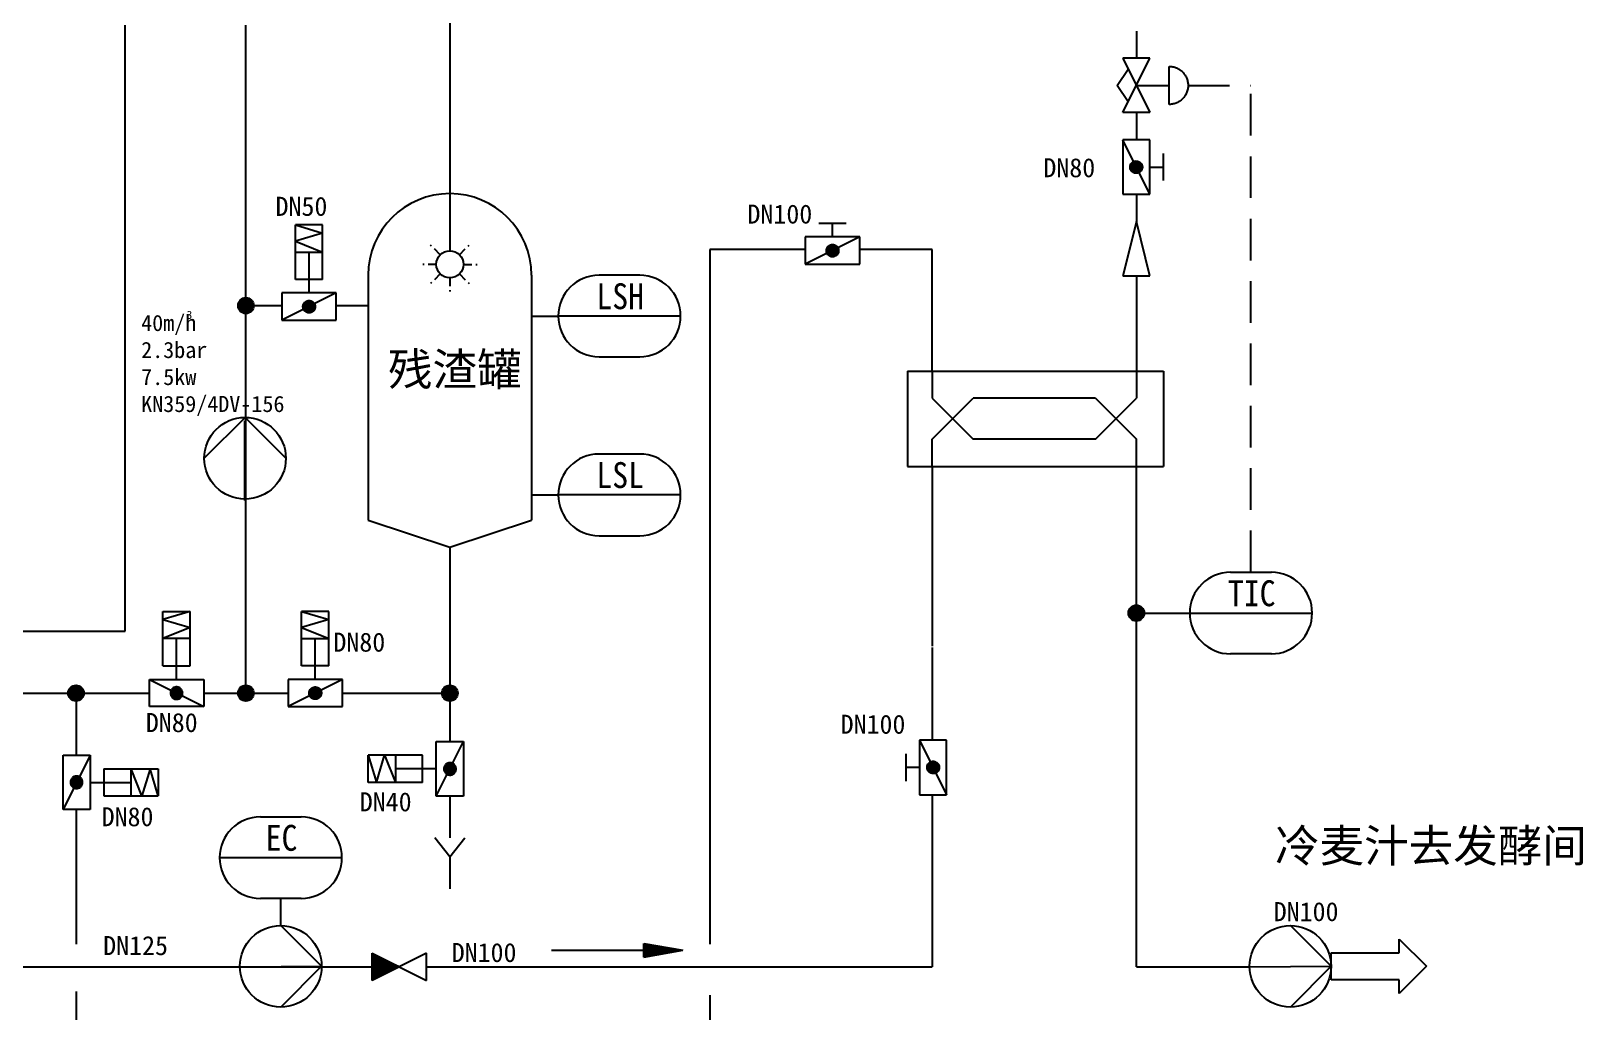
# Model space of a CAD drawing. Header units: millimetres. Extents: x 702 to 1891, y -286 to 555.
# Drawn here: x 1701.4 to 1794.7, y 177.8 to 236.8 of the extents above; entities that cross this region are included whole.
import ezdxf
from ezdxf.enums import TextEntityAlignment as Align

# ---------------------------------------------------------------- set-up
doc = ezdxf.new("R2010")
doc.units = ezdxf.units.MM
doc.header["$MEASUREMENT"] = 0
doc.linetypes.add('1', pattern=[0])
doc.linetypes.add('GESTRICHELT', pattern=[0.75, 0.5, -0.25])
doc.layers.get('0').update_dxf_attribs({"linetype": 'CONTINUOUS'})
for name, color, linetype in [('CIP', 24, 'CONTINUOUS'), ('DUENN', 7, 'CONTINUOUS'), ('KUNDENSEITIG', 7, 'GESTRICHELT'), ('PRODUKT', 3, 'CONTINUOUS'), ('TEXT', 7, 'CONTINUOUS')]:
    doc.layers.add(name, color=color, linetype=linetype)

# ---------------------------------------------------------------- blocks, each defined once
blk = doc.blocks.new('005855')
at = {"color": 3, "linetype": '1'}
for p, q in [((-7.36, 8.58), (-7.49, 8.46)), ((-7.23, 8.7), (-7.36, 8.58)), ((-7.09, 8.81), (-7.23, 8.7)), ((-6.95, 8.91), (-7.09, 8.81)), ((-6.8, 9), (-6.95, 8.91)), ((-6.64, 9.09), (-6.8, 9)), ((-6.49, 9.17), (-6.64, 9.09)), ((-6.33, 9.24), (-6.49, 9.17)), ((-6.16, 9.3), (-6.33, 9.24)), ((-6, 9.35), (-6.16, 9.3)), ((-5.83, 9.4), (-6, 9.35)), ((-5.65, 9.44), (-5.83, 9.4)), ((-5.48, 9.47), (-5.65, 9.44)), ((-5.31, 9.49), (-5.48, 9.47)), ((-5.13, 9.5), (-5.31, 9.49)), ((-4.95, 9.5), (-5.13, 9.5)), ((-4.78, 9.49), (-4.95, 9.5)), ((-4.6, 9.48), (-4.78, 9.49)), ((-4.43, 9.45), (-4.6, 9.48)), ((-4.26, 9.42), (-4.43, 9.45)), ((-4.09, 9.38), (-4.26, 9.42)), ((-3.92, 9.33), (-4.09, 9.38)), ((-3.75, 9.27), (-3.92, 9.33)), ((-3.59, 9.2), (-3.75, 9.27)), ((-3.43, 9.13), (-3.59, 9.2)), ((-3.27, 9.04), (-3.43, 9.13)), ((-3.12, 8.95), (-3.27, 9.04)), ((-2.98, 8.86), (-3.12, 8.95)), ((-2.84, 8.75), (-2.98, 8.86)), ((-2.7, 8.64), (-2.84, 8.75)), ((-2.57, 8.52), (-2.7, 8.64)), ((-8.49, 6.27), (-8.5, 6.09)), ((-8.5, 6.09), (-8.5, 6)), ((-8.5, 6), (-1.5, 6)), ((-8.47, 6.44), (-8.49, 6.27)), ((-8.44, 6.61), (-8.47, 6.44)), ((-8.41, 6.79), (-8.44, 6.61)), ((-8.37, 6.96), (-8.41, 6.79)), ((-8.31, 7.13), (-8.37, 6.96)), ((-8.25, 7.29), (-8.31, 7.13)), ((-8.18, 7.45), (-8.25, 7.29)), ((-8.11, 7.61), (-8.18, 7.45)), ((-8.02, 7.76), (-8.11, 7.61)), ((-7.93, 7.91), (-8.02, 7.76)), ((-7.83, 8.06), (-7.93, 7.91)), ((-7.72, 8.2), (-7.83, 8.06)), ((-7.61, 8.33), (-7.72, 8.2)), ((-7.49, 8.46), (-7.61, 8.33)), ((-5, 0), (-5, 6)), ((-2.45, 8.39), (-2.57, 8.52)), ((-2.33, 8.26), (-2.45, 8.39)), ((-2.22, 8.13), (-2.33, 8.26)), ((-2.12, 7.98), (-2.22, 8.13)), ((-2.02, 7.84), (-2.12, 7.98)), ((-1.93, 7.68), (-2.02, 7.84)), ((-1.85, 7.53), (-1.93, 7.68)), ((-1.78, 7.37), (-1.85, 7.53)), ((-1.71, 7.21), (-1.78, 7.37)), ((-1.66, 7.04), (-1.71, 7.21)), ((-1.61, 6.87), (-1.66, 7.04)), ((-1.57, 6.7), (-1.61, 6.87)), ((-1.54, 6.52), (-1.57, 6.7)), ((-1.52, 6.35), (-1.54, 6.52)), ((-1.5, 6.18), (-1.52, 6.35)), ((-1.5, 6), (-1.5, 6.18)), ((-10, -2.5), (0, 2.5)), ((0, -2.5), (-10, 2.5)), ((-10, 2.5), (-10, -2.5)), ((0, 2.5), (0, -2.5)), ((-8, -1.5), (-5, -3.5)), ((-5, -3.5), (-2, -1.5))]:
    blk.add_line(p, q, dxfattribs=at)
blk = doc.blocks.new('P')
at = {"color": 3, "linetype": 'Continuous'}
for p, q in [((0, 2.2), (12.5, 0)), ((0, -2.2), (0, 2.2)), ((0, 1.73), (9.8, 0)), ((0, 1.25), (7.1, 0)), ((0, 0.78), (4.4, 0)), ((0, 0.3), (1.7, 0)), ((0, 0), (12.5, 0)), ((0, -2.2), (12.5, 0)), ((0, -0.3), (1.7, 0)), ((0, -0.78), (4.4, 0)), ((0, -1.25), (7.1, 0)), ((0, -1.73), (9.8, 0))]:
    blk.add_line(p, q, dxfattribs=at)
blk = doc.blocks.new('T961')
at = {"color": 6, "linetype": 'GESTRICHELT', "ltscale": 3}
for p, q in [((-1.77, 1.77), (-3.54, 3.54)), ((1.77, 1.77), (3.54, 3.54)), ((-2.5, 0), (-5, 0)), ((2.5, 0), (5, 0)), ((-1.77, -1.77), (-3.54, -3.54)), ((0, -2.5), (0, -5)), ((1.77, -1.77), (3.54, -3.54))]:
    blk.add_line(p, q, dxfattribs=at)
at = {"color": 3}
blk.add_circle((0, 0), 2.5, dxfattribs=at)
blk = doc.blocks.new('V158')
at = {"color": 3, "linetype": '1'}
for p, q in [((0, 2.5), (0, -2.5)), ((10, 0), (0, 2.5)), ((0, -2.5), (10, 0))]:
    blk.add_line(p, q, dxfattribs=at)

msp = doc.modelspace()

# ---------------------------------------------------------------- hatches: boundary and pattern name
at = {"linetype": 'Continuous'}
h = msp.add_hatch(dxfattribs=at)
h.set_pattern_fill('ANSI31', color=3, scale=0.016356, angle=90, style=0)
h.set_pattern_definition([(135, (2027.19299, -829.0844712), (-0.001445648326, -0.001445648326), [])])
h.paths.add_polyline_path([(1723.537, 180.543), (1721.901, 181.361), (1721.901, 179.726)])
at = {"layer": 'DUENN'}
msp.add_hatch(color=1, dxfattribs=at).paths.add_polyline_path([(1768.1, 201.812, 1), (1767.572, 201.812, 1)])
at = {"layer": 'TEXT'}
for points in [[(1714.794, 220.295, 1), (1713.843, 220.295, 1)], [(1768.311, 201.812, 1), (1767.361, 201.812, 1)], [(1704.583, 196.998, 1), (1703.633, 196.998, 1)], [(1714.794, 196.998, 1), (1713.843, 196.998, 1)], [(1727.051, 196.998, 1), (1726.101, 196.998, 1)]]:
    msp.add_hatch(color=256, dxfattribs=at).paths.add_polyline_path(points)

# ---------------------------------------------------------------- linework, layer by layer
at = {"color": 3}
for p, q in [((1714.318, 196.998), (1714.318, 237.16)), ((1714.238, 213.377), (1714.238, 208.584))]:
    msp.add_line(p, q, dxfattribs=at)
at = {"color": 146}
for p, q in [((1767.836, 236.801), (1767.836, 235.166)), ((1767.836, 231.895), (1767.836, 230.259)), ((1767.836, 226.988), (1767.836, 225.352)), ((1767.836, 222.081), (1767.836, 216.357)), ((1767.836, 216.357), (1767.836, 214.721)), ((1765.383, 212.268), (1767.836, 214.721))]:
    msp.add_line(p, q, dxfattribs=at)
at = {"color": 6, "linetype": 'GESTRICHELT', "ltscale": 5}
for p in [(1770.943, 233.53), (1774.722, 204.266)]:
    msp.add_line(p, (1774.722, 233.53), dxfattribs=at)
at = {"color": 3, "linetype": '1'}
for p, q in [((1768.654, 230.259), (1767.018, 230.259)), ((1768.654, 226.988), (1767.018, 230.259)), ((1767.018, 230.259), (1767.018, 226.988)), ((1768.654, 226.988), (1768.654, 230.259)), ((1767.458, 228.6), (1767.846, 228.988)), ((1767.458, 228.633), (1767.461, 228.67)), ((1767.459, 228.595), (1767.458, 228.633)), ((1767.459, 228.647), (1767.8, 228.988)), ((1767.463, 228.558), (1767.459, 228.595)), ((1767.461, 228.67), (1767.468, 228.706)), ((1767.463, 228.559), (1767.888, 228.984)), ((1767.471, 228.522), (1767.463, 228.558)), ((1767.467, 228.701), (1767.745, 228.98)), ((1767.468, 228.706), (1767.479, 228.742)), ((1767.471, 228.521), (1767.926, 228.975)), ((1767.483, 228.487), (1767.471, 228.522)), ((1767.479, 228.742), (1767.493, 228.777)), ((1767.483, 228.486), (1767.961, 228.964)), ((1767.49, 228.771), (1767.676, 228.956)), ((1767.493, 228.777), (1767.51, 228.81)), ((1767.497, 228.454), (1767.993, 228.949)), ((1767.51, 228.81), (1767.531, 228.84)), ((1767.514, 228.424), (1768.022, 228.933)), ((1767.531, 228.84), (1767.555, 228.869)), ((1767.533, 228.397), (1768.05, 228.914)), ((1767.554, 228.372), (1768.075, 228.893)), ((1767.555, 228.869), (1767.581, 228.895)), ((1767.577, 228.348), (1768.098, 228.87)), ((1767.581, 228.895), (1767.61, 228.919)), ((1767.602, 228.327), (1768.119, 228.845)), ((1767.61, 228.919), (1767.642, 228.939)), ((1767.629, 228.308), (1768.138, 228.818)), ((1767.642, 228.939), (1767.675, 228.956)), ((1767.658, 228.291), (1768.155, 228.788)), ((1767.675, 228.956), (1767.71, 228.97)), ((1767.69, 228.277), (1768.17, 228.756)), ((1767.71, 228.97), (1767.745, 228.98)), ((1767.725, 228.265), (1768.181, 228.722)), ((1767.745, 228.98), (1767.782, 228.986)), ((1767.762, 228.256), (1768.19, 228.684)), ((1767.782, 228.986), (1767.819, 228.989)), ((1767.803, 228.251), (1768.195, 228.643)), ((1767.819, 228.989), (1767.827, 228.989)), ((1767.826, 228.989), (1767.826, 228.251)), ((1767.827, 228.989), (1767.864, 228.987)), ((1767.836, 228.251), (1767.836, 228.988)), ((1767.836, 228.988), (1767.836, 228.251)), ((1767.85, 228.251), (1768.195, 228.597)), ((1767.864, 228.987), (1767.901, 228.981)), ((1767.893, 228.983), (1767.893, 228.257)), ((1767.901, 228.981), (1767.937, 228.972)), ((1767.903, 228.259), (1768.188, 228.543)), ((1767.937, 228.972), (1767.972, 228.959)), ((1767.972, 228.959), (1768.005, 228.943)), ((1768.005, 228.943), (1768.037, 228.923)), ((1768.037, 228.923), (1768.067, 228.9)), ((1768.067, 228.9), (1768.094, 228.875)), ((1768.094, 228.875), (1768.118, 228.847)), ((1768.118, 228.847), (1768.139, 228.816)), ((1768.139, 228.816), (1768.158, 228.783)), ((1768.158, 228.783), (1768.172, 228.749)), ((1768.172, 228.749), (1768.184, 228.714)), ((1768.185, 228.529), (1768.174, 228.494)), ((1768.184, 228.714), (1768.191, 228.677)), ((1768.192, 228.566), (1768.185, 228.529)), ((1768.191, 228.677), (1768.195, 228.64)), ((1768.196, 228.603), (1768.192, 228.566)), ((1768.195, 228.64), (1768.196, 228.603)), ((1768.654, 228.623), (1769.472, 228.623)), ((1769.472, 227.806), (1769.472, 229.441)), ((1767.498, 228.453), (1767.483, 228.487)), ((1767.516, 228.42), (1767.498, 228.453)), ((1767.538, 228.39), (1767.516, 228.42)), ((1767.563, 228.362), (1767.538, 228.39)), ((1767.59, 228.337), (1767.563, 228.362)), ((1767.62, 228.314), (1767.59, 228.337)), ((1767.652, 228.295), (1767.62, 228.314)), ((1767.685, 228.279), (1767.652, 228.295)), ((1767.72, 228.266), (1767.685, 228.279)), ((1767.757, 228.257), (1767.72, 228.266)), ((1767.793, 228.252), (1767.757, 228.257)), ((1767.831, 228.251), (1767.793, 228.252)), ((1767.868, 228.253), (1767.831, 228.251)), ((1767.905, 228.259), (1767.868, 228.253)), ((1767.941, 228.269), (1767.905, 228.259)), ((1767.975, 228.282), (1767.941, 228.269)), ((1767.971, 228.28), (1768.167, 228.476)), ((1768.009, 228.299), (1767.975, 228.282)), ((1768.04, 228.319), (1768.009, 228.299)), ((1768.069, 228.342), (1768.04, 228.319)), ((1768.096, 228.368), (1768.069, 228.342)), ((1768.12, 228.396), (1768.096, 228.368)), ((1768.141, 228.427), (1768.12, 228.396)), ((1768.159, 228.459), (1768.141, 228.427)), ((1768.174, 228.494), (1768.159, 228.459)), ((1767.018, 226.988), (1768.654, 226.988)), ((1718.931, 225.145), (1717.295, 225.145)), ((1717.295, 225.145), (1718.931, 224.654)), ((1717.295, 221.873), (1717.295, 225.145)), ((1718.931, 221.873), (1718.931, 225.145)), ((1750.39, 225.239), (1748.754, 225.239)), ((1749.572, 224.421), (1749.572, 225.239)), ((1718.931, 224.654), (1717.295, 224.163)), ((1717.295, 224.163), (1718.931, 223.509)), ((1751.207, 224.421), (1747.936, 224.421)), ((1751.207, 224.421), (1747.936, 222.786)), ((1747.936, 224.421), (1747.936, 222.786)), ((1749.295, 223.834), (1749.321, 223.861)), ((1749.321, 223.861), (1749.349, 223.885)), ((1749.847, 223.344), (1749.325, 223.865)), ((1749.349, 223.885), (1749.379, 223.907)), ((1749.868, 223.369), (1749.35, 223.887)), ((1749.887, 223.396), (1749.378, 223.906)), ((1749.379, 223.907), (1749.412, 223.925)), ((1749.904, 223.426), (1749.407, 223.922)), ((1749.412, 223.925), (1749.446, 223.94)), ((1749.918, 223.457), (1749.439, 223.937)), ((1749.446, 223.94), (1749.482, 223.951)), ((1749.93, 223.492), (1749.473, 223.949)), ((1749.482, 223.951), (1749.518, 223.959)), ((1749.939, 223.529), (1749.511, 223.957)), ((1749.518, 223.959), (1749.555, 223.963)), ((1749.944, 223.571), (1749.552, 223.962)), ((1749.555, 223.963), (1749.592, 223.963)), ((1749.592, 223.963), (1749.629, 223.959)), ((1749.944, 223.617), (1749.598, 223.962)), ((1749.629, 223.959), (1749.666, 223.952)), ((1749.937, 223.67), (1749.652, 223.955)), ((1749.666, 223.952), (1749.702, 223.941)), ((1749.702, 223.941), (1749.736, 223.927)), ((1749.915, 223.738), (1749.719, 223.934)), ((1749.736, 223.927), (1749.769, 223.909)), ((1749.769, 223.909), (1749.799, 223.888)), ((1749.799, 223.888), (1749.828, 223.864)), ((1749.828, 223.864), (1749.854, 223.837)), ((1751.207, 222.786), (1751.207, 224.421)), ((1717.295, 223.509), (1718.931, 223.509)), ((1718.113, 221.873), (1718.113, 223.509)), ((1749.207, 223.594), (1749.208, 223.631)), ((1749.595, 223.226), (1749.207, 223.614)), ((1749.207, 223.603), (1749.944, 223.603)), ((1749.944, 223.603), (1749.207, 223.603)), ((1749.207, 223.587), (1749.207, 223.594)), ((1749.207, 223.593), (1749.944, 223.593)), ((1749.209, 223.549), (1749.207, 223.587)), ((1749.208, 223.631), (1749.214, 223.668)), ((1749.548, 223.226), (1749.208, 223.567)), ((1749.216, 223.513), (1749.209, 223.549)), ((1749.637, 223.23), (1749.212, 223.655)), ((1749.213, 223.66), (1749.938, 223.66)), ((1749.214, 223.668), (1749.223, 223.704)), ((1749.226, 223.477), (1749.216, 223.513)), ((1749.494, 223.234), (1749.216, 223.512)), ((1749.675, 223.239), (1749.22, 223.693)), ((1749.223, 223.704), (1749.236, 223.739)), ((1749.239, 223.442), (1749.226, 223.477)), ((1749.709, 223.25), (1749.232, 223.728)), ((1749.236, 223.739), (1749.253, 223.773)), ((1749.424, 223.257), (1749.239, 223.443)), ((1749.256, 223.409), (1749.239, 223.442)), ((1749.741, 223.264), (1749.246, 223.76)), ((1749.253, 223.773), (1749.272, 223.804)), ((1749.277, 223.378), (1749.256, 223.409)), ((1749.771, 223.281), (1749.262, 223.79)), ((1749.272, 223.804), (1749.295, 223.834)), ((1749.3, 223.349), (1749.277, 223.378)), ((1749.798, 223.3), (1749.281, 223.817)), ((1749.326, 223.322), (1749.3, 223.349)), ((1749.824, 223.321), (1749.302, 223.842)), ((1749.355, 223.298), (1749.326, 223.322)), ((1749.386, 223.278), (1749.355, 223.298)), ((1749.419, 223.26), (1749.386, 223.278)), ((1749.453, 223.246), (1749.419, 223.26)), ((1749.489, 223.235), (1749.453, 223.246)), ((1749.526, 223.228), (1749.489, 223.235)), ((1749.563, 223.225), (1749.526, 223.228)), ((1749.6, 223.226), (1749.563, 223.225)), ((1749.637, 223.23), (1749.6, 223.226)), ((1749.673, 223.238), (1749.637, 223.23)), ((1749.709, 223.25), (1749.673, 223.238)), ((1749.743, 223.265), (1749.709, 223.25)), ((1749.775, 223.284), (1749.743, 223.265)), ((1749.805, 223.305), (1749.775, 223.284)), ((1749.833, 223.33), (1749.805, 223.305)), ((1749.859, 223.357), (1749.833, 223.33)), ((1749.854, 223.837), (1749.877, 223.807)), ((1749.881, 223.387), (1749.859, 223.357)), ((1749.877, 223.807), (1749.897, 223.776)), ((1749.9, 223.419), (1749.881, 223.387)), ((1749.897, 223.776), (1749.913, 223.743)), ((1749.916, 223.453), (1749.9, 223.419)), ((1749.913, 223.743), (1749.927, 223.708)), ((1749.929, 223.488), (1749.916, 223.453)), ((1749.927, 223.708), (1749.936, 223.672)), ((1749.938, 223.524), (1749.929, 223.488)), ((1749.936, 223.672), (1749.942, 223.635)), ((1749.943, 223.561), (1749.938, 223.524)), ((1749.942, 223.635), (1749.945, 223.598)), ((1749.945, 223.598), (1749.943, 223.561)), ((1747.936, 222.786), (1751.207, 222.786)), ((1719.748, 221.056), (1716.477, 221.056)), ((1719.748, 221.056), (1716.477, 219.42)), ((1716.477, 221.056), (1716.477, 219.42)), ((1718.931, 221.873), (1717.295, 221.873)), ((1718.113, 221.056), (1718.113, 221.873)), ((1719.748, 219.42), (1719.748, 221.056)), ((1717.747, 220.229), (1717.749, 220.266)), ((1717.748, 220.221), (1717.747, 220.229)), ((1717.747, 220.228), (1718.485, 220.228)), ((1718.136, 219.86), (1717.748, 220.248)), ((1718.485, 220.238), (1717.748, 220.238)), ((1717.748, 220.238), (1718.485, 220.238)), ((1717.75, 220.184), (1717.748, 220.221)), ((1718.089, 219.861), (1717.748, 220.201)), ((1717.749, 220.266), (1717.755, 220.303)), ((1717.757, 220.147), (1717.75, 220.184)), ((1718.178, 219.865), (1717.753, 220.29)), ((1717.754, 220.295), (1718.479, 220.295)), ((1717.755, 220.303), (1717.764, 220.339)), ((1718.035, 219.869), (1717.757, 220.147)), ((1717.767, 220.111), (1717.757, 220.147)), ((1718.216, 219.873), (1717.761, 220.328)), ((1717.764, 220.339), (1717.777, 220.374)), ((1718.25, 219.885), (1717.773, 220.362)), ((1717.777, 220.374), (1717.794, 220.407)), ((1718.282, 219.899), (1717.787, 220.394)), ((1717.794, 220.407), (1717.813, 220.439)), ((1718.312, 219.916), (1717.803, 220.424)), ((1717.813, 220.439), (1717.836, 220.468)), ((1718.339, 219.934), (1717.822, 220.451)), ((1717.836, 220.468), (1717.862, 220.495)), ((1718.365, 219.955), (1717.843, 220.477)), ((1717.862, 220.495), (1717.89, 220.52)), ((1718.388, 219.978), (1717.866, 220.5)), ((1717.89, 220.52), (1717.92, 220.541)), ((1718.409, 220.004), (1717.891, 220.521)), ((1718.428, 220.031), (1717.919, 220.54)), ((1717.92, 220.541), (1717.953, 220.559)), ((1718.445, 220.06), (1717.948, 220.557)), ((1717.953, 220.559), (1717.987, 220.574)), ((1718.459, 220.092), (1717.98, 220.571)), ((1717.987, 220.574), (1718.022, 220.586)), ((1718.471, 220.126), (1718.014, 220.583)), ((1718.022, 220.586), (1718.059, 220.593)), ((1718.48, 220.164), (1718.052, 220.592)), ((1718.059, 220.593), (1718.096, 220.597)), ((1718.485, 220.205), (1718.093, 220.597)), ((1718.096, 220.597), (1718.133, 220.597)), ((1718.133, 220.597), (1718.17, 220.594)), ((1718.485, 220.251), (1718.139, 220.597)), ((1718.17, 220.594), (1718.207, 220.587)), ((1718.478, 220.305), (1718.193, 220.59)), ((1718.207, 220.587), (1718.242, 220.576)), ((1718.242, 220.576), (1718.277, 220.561)), ((1718.456, 220.372), (1718.26, 220.569)), ((1718.277, 220.561), (1718.31, 220.543)), ((1718.31, 220.543), (1718.34, 220.522)), ((1718.34, 220.522), (1718.369, 220.498)), ((1718.369, 220.498), (1718.395, 220.471)), ((1718.395, 220.471), (1718.418, 220.442)), ((1718.418, 220.442), (1718.438, 220.411)), ((1718.438, 220.411), (1718.454, 220.377)), ((1718.454, 220.377), (1718.468, 220.342)), ((1718.468, 220.342), (1718.477, 220.306)), ((1718.479, 220.158), (1718.47, 220.122)), ((1718.477, 220.306), (1718.483, 220.27)), ((1718.484, 220.195), (1718.479, 220.158)), ((1718.483, 220.27), (1718.486, 220.232)), ((1718.486, 220.232), (1718.484, 220.195)), ((1716.477, 219.42), (1719.748, 219.42)), ((1717.78, 220.077), (1717.767, 220.111)), ((1717.965, 219.892), (1717.78, 220.078)), ((1717.797, 220.044), (1717.78, 220.077)), ((1717.818, 220.012), (1717.797, 220.044)), ((1717.841, 219.983), (1717.818, 220.012)), ((1717.867, 219.957), (1717.841, 219.983)), ((1717.896, 219.933), (1717.867, 219.957)), ((1717.927, 219.912), (1717.896, 219.933)), ((1717.96, 219.895), (1717.927, 219.912)), ((1717.994, 219.881), (1717.96, 219.895)), ((1718.03, 219.87), (1717.994, 219.881)), ((1718.066, 219.863), (1718.03, 219.87)), ((1718.104, 219.86), (1718.066, 219.863)), ((1718.141, 219.86), (1718.104, 219.86)), ((1718.178, 219.865), (1718.141, 219.86)), ((1718.214, 219.873), (1718.178, 219.865)), ((1718.25, 219.884), (1718.214, 219.873)), ((1718.284, 219.9), (1718.25, 219.884)), ((1718.316, 219.918), (1718.284, 219.9)), ((1718.346, 219.94), (1718.316, 219.918)), ((1718.374, 219.965), (1718.346, 219.94)), ((1718.4, 219.992), (1718.374, 219.965)), ((1718.422, 220.022), (1718.4, 219.992)), ((1718.441, 220.053), (1718.422, 220.022)), ((1718.457, 220.087), (1718.441, 220.053)), ((1718.47, 220.122), (1718.457, 220.087)), ((1709.335, 201.915), (1710.971, 201.915)), ((1710.971, 201.915), (1709.335, 201.424)), ((1709.335, 198.644), (1709.335, 201.915)), ((1710.971, 198.644), (1710.971, 201.915)), ((1717.666, 201.915), (1719.301, 201.424)), ((1719.301, 201.915), (1717.666, 201.915)), ((1717.666, 198.644), (1717.666, 201.915)), ((1719.301, 198.644), (1719.301, 201.915)), ((1709.335, 201.424), (1710.971, 200.934)), ((1710.971, 200.934), (1709.335, 200.279)), ((1719.301, 201.424), (1717.666, 200.934)), ((1717.666, 200.934), (1719.301, 200.279)), ((1710.971, 200.279), (1709.335, 200.279)), ((1710.153, 198.644), (1710.153, 200.279)), ((1717.666, 200.279), (1719.301, 200.279)), ((1718.484, 198.644), (1718.484, 200.279)), ((1708.517, 197.826), (1711.789, 196.19)), ((1708.517, 197.826), (1711.789, 197.826)), ((1708.517, 196.19), (1708.517, 197.826)), ((1709.335, 198.644), (1710.971, 198.644)), ((1710.153, 197.826), (1710.153, 198.644)), ((1711.789, 197.826), (1711.789, 196.19)), ((1720.119, 197.826), (1716.848, 196.19)), ((1720.119, 197.826), (1716.848, 197.826)), ((1716.848, 197.826), (1716.848, 196.19)), ((1719.301, 198.644), (1717.666, 198.644)), ((1718.484, 197.826), (1718.484, 198.644)), ((1720.119, 196.19), (1720.119, 197.826)), ((1709.782, 197.04), (1709.78, 197.003)), ((1709.78, 197.003), (1709.782, 196.966)), ((1710.518, 196.998), (1709.78, 196.998)), ((1709.781, 197.022), (1710.126, 197.367)), ((1709.781, 196.976), (1710.173, 197.367)), ((1709.781, 197.008), (1710.518, 197.008)), ((1710.518, 197.008), (1709.781, 197.008)), ((1709.788, 197.077), (1709.782, 197.04)), ((1709.782, 196.966), (1709.787, 196.929)), ((1709.786, 196.934), (1710.214, 197.362)), ((1709.787, 196.929), (1709.796, 196.892)), ((1709.788, 197.075), (1710.073, 197.36)), ((1709.798, 197.113), (1709.788, 197.077)), ((1709.795, 196.897), (1710.251, 197.354)), ((1709.796, 196.892), (1709.808, 196.857)), ((1709.811, 197.148), (1709.798, 197.113)), ((1709.806, 196.862), (1710.286, 197.342)), ((1709.808, 196.857), (1709.824, 196.824)), ((1709.809, 197.143), (1710.005, 197.339)), ((1709.828, 197.181), (1709.811, 197.148)), ((1709.821, 196.83), (1710.318, 197.327)), ((1709.824, 196.824), (1709.844, 196.792)), ((1709.848, 197.212), (1709.828, 197.181)), ((1709.838, 196.801), (1710.347, 197.31)), ((1709.871, 197.242), (1709.848, 197.212)), ((1709.857, 196.774), (1710.374, 197.291)), ((1709.897, 197.268), (1709.871, 197.242)), ((1709.878, 196.749), (1710.399, 197.27)), ((1709.925, 197.292), (1709.897, 197.268)), ((1709.901, 196.726), (1710.422, 197.247)), ((1709.956, 197.314), (1709.925, 197.292)), ((1709.926, 196.705), (1710.443, 197.222)), ((1709.954, 196.686), (1710.462, 197.194)), ((1709.989, 197.331), (1709.956, 197.314)), ((1709.983, 196.669), (1710.479, 197.165)), ((1710.023, 197.346), (1709.989, 197.331)), ((1710.016, 196.655), (1710.493, 197.133)), ((1710.059, 197.357), (1710.023, 197.346)), ((1710.05, 196.643), (1710.505, 197.098)), ((1710.095, 197.364), (1710.059, 197.357)), ((1710.088, 196.635), (1710.513, 197.06)), ((1710.132, 197.368), (1710.095, 197.364)), ((1710.13, 196.63), (1710.518, 197.018)), ((1710.17, 197.367), (1710.132, 197.368)), ((1710.207, 197.363), (1710.17, 197.367)), ((1710.176, 196.631), (1710.517, 196.972)), ((1710.243, 197.356), (1710.207, 197.363)), ((1710.231, 196.639), (1710.509, 196.917)), ((1710.279, 197.345), (1710.243, 197.356)), ((1710.313, 197.33), (1710.279, 197.345)), ((1710.3, 196.662), (1710.486, 196.848)), ((1710.345, 197.312), (1710.313, 197.33)), ((1710.376, 197.29), (1710.345, 197.312)), ((1710.404, 197.266), (1710.376, 197.29)), ((1710.43, 197.239), (1710.404, 197.266)), ((1710.453, 197.209), (1710.43, 197.239)), ((1710.448, 196.783), (1710.468, 196.814)), ((1710.472, 197.178), (1710.453, 197.209)), ((1710.468, 196.814), (1710.486, 196.847)), ((1710.489, 197.144), (1710.472, 197.178)), ((1710.486, 196.847), (1710.499, 196.882)), ((1710.501, 197.109), (1710.489, 197.144)), ((1710.499, 196.882), (1710.509, 196.917)), ((1710.511, 197.073), (1710.501, 197.109)), ((1710.509, 196.917), (1710.516, 196.954)), ((1710.516, 197.036), (1710.511, 197.073)), ((1710.518, 196.999), (1710.516, 197.036)), ((1710.516, 196.954), (1710.518, 196.991)), ((1710.518, 196.991), (1710.518, 196.999)), ((1718.118, 196.999), (1718.12, 197.036)), ((1718.118, 196.991), (1718.118, 196.999)), ((1718.118, 196.998), (1718.856, 196.998)), ((1718.121, 196.954), (1718.118, 196.991)), ((1718.507, 196.63), (1718.119, 197.018)), ((1718.119, 197.008), (1718.856, 197.008)), ((1718.856, 197.008), (1718.119, 197.008)), ((1718.46, 196.631), (1718.119, 196.972)), ((1718.12, 197.036), (1718.126, 197.073)), ((1718.127, 196.917), (1718.121, 196.954)), ((1718.549, 196.635), (1718.123, 197.06)), ((1718.126, 197.073), (1718.135, 197.109)), ((1718.138, 196.882), (1718.127, 196.917)), ((1718.406, 196.639), (1718.128, 196.917)), ((1718.586, 196.643), (1718.132, 197.098)), ((1718.135, 197.109), (1718.148, 197.144)), ((1718.151, 196.847), (1718.138, 196.882)), ((1718.621, 196.655), (1718.143, 197.133)), ((1718.148, 197.144), (1718.164, 197.178)), ((1718.336, 196.662), (1718.151, 196.848)), ((1718.168, 196.814), (1718.151, 196.847)), ((1718.653, 196.669), (1718.158, 197.165)), ((1718.164, 197.178), (1718.184, 197.209)), ((1718.188, 196.783), (1718.168, 196.814)), ((1718.683, 196.686), (1718.174, 197.194)), ((1718.184, 197.209), (1718.207, 197.239)), ((1718.71, 196.705), (1718.193, 197.222)), ((1718.207, 197.239), (1718.232, 197.266)), ((1718.735, 196.726), (1718.214, 197.247)), ((1718.232, 197.266), (1718.261, 197.29)), ((1718.759, 196.749), (1718.237, 197.27)), ((1718.261, 197.29), (1718.291, 197.312)), ((1718.78, 196.774), (1718.262, 197.291)), ((1718.799, 196.801), (1718.29, 197.31)), ((1718.291, 197.312), (1718.324, 197.33)), ((1718.816, 196.83), (1718.319, 197.327)), ((1718.324, 197.33), (1718.358, 197.345)), ((1718.83, 196.862), (1718.351, 197.342)), ((1718.358, 197.345), (1718.393, 197.356)), ((1718.842, 196.897), (1718.385, 197.354)), ((1718.393, 197.356), (1718.43, 197.363)), ((1718.851, 196.934), (1718.423, 197.362)), ((1718.43, 197.363), (1718.467, 197.367)), ((1718.856, 196.976), (1718.464, 197.367)), ((1718.467, 197.367), (1718.504, 197.368)), ((1718.504, 197.368), (1718.541, 197.364)), ((1718.856, 197.022), (1718.51, 197.367)), ((1718.541, 197.364), (1718.578, 197.357)), ((1718.848, 197.075), (1718.564, 197.36)), ((1718.578, 197.357), (1718.613, 197.346)), ((1718.613, 197.346), (1718.648, 197.331)), ((1718.827, 197.143), (1718.631, 197.339)), ((1718.648, 197.331), (1718.68, 197.314)), ((1718.68, 197.314), (1718.711, 197.292)), ((1718.711, 197.292), (1718.74, 197.268)), ((1718.74, 197.268), (1718.766, 197.242)), ((1718.766, 197.242), (1718.789, 197.212)), ((1718.789, 197.212), (1718.809, 197.181)), ((1718.812, 196.824), (1718.793, 196.792)), ((1718.809, 197.181), (1718.825, 197.148)), ((1718.828, 196.857), (1718.812, 196.824)), ((1718.825, 197.148), (1718.839, 197.113)), ((1718.841, 196.892), (1718.828, 196.857)), ((1718.839, 197.113), (1718.848, 197.077)), ((1718.85, 196.929), (1718.841, 196.892)), ((1718.848, 197.077), (1718.854, 197.04)), ((1718.855, 196.966), (1718.85, 196.929)), ((1718.854, 197.04), (1718.856, 197.003)), ((1718.856, 197.003), (1718.855, 196.966)), ((1711.789, 196.19), (1708.517, 196.19)), ((1709.844, 196.792), (1709.866, 196.762)), ((1709.866, 196.762), (1709.892, 196.735)), ((1709.892, 196.735), (1709.919, 196.71)), ((1709.919, 196.71), (1709.95, 196.688)), ((1709.95, 196.688), (1709.982, 196.67)), ((1709.982, 196.67), (1710.016, 196.655)), ((1710.016, 196.655), (1710.052, 196.643)), ((1710.052, 196.643), (1710.088, 196.635)), ((1710.088, 196.635), (1710.125, 196.631)), ((1710.125, 196.631), (1710.162, 196.63)), ((1710.162, 196.63), (1710.199, 196.633)), ((1710.199, 196.633), (1710.236, 196.64)), ((1710.236, 196.64), (1710.272, 196.651)), ((1710.272, 196.651), (1710.306, 196.665)), ((1710.306, 196.665), (1710.339, 196.682)), ((1710.339, 196.682), (1710.37, 196.703)), ((1710.37, 196.703), (1710.399, 196.727)), ((1710.399, 196.727), (1710.425, 196.754)), ((1710.425, 196.754), (1710.448, 196.783)), ((1716.848, 196.19), (1720.119, 196.19)), ((1718.212, 196.754), (1718.188, 196.783)), ((1718.238, 196.727), (1718.212, 196.754)), ((1718.267, 196.703), (1718.238, 196.727)), ((1718.298, 196.682), (1718.267, 196.703)), ((1718.331, 196.665), (1718.298, 196.682)), ((1718.365, 196.651), (1718.331, 196.665)), ((1718.401, 196.64), (1718.365, 196.651)), ((1718.437, 196.633), (1718.401, 196.64)), ((1718.474, 196.63), (1718.437, 196.633)), ((1718.512, 196.631), (1718.474, 196.63)), ((1718.549, 196.635), (1718.512, 196.631)), ((1718.585, 196.643), (1718.549, 196.635)), ((1718.621, 196.655), (1718.585, 196.643)), ((1718.655, 196.67), (1718.621, 196.655)), ((1718.687, 196.688), (1718.655, 196.67)), ((1718.717, 196.71), (1718.687, 196.688)), ((1718.745, 196.735), (1718.717, 196.71)), ((1718.77, 196.762), (1718.745, 196.735)), ((1718.793, 196.792), (1718.77, 196.762)), ((1725.757, 194.083), (1727.393, 194.083)), ((1725.757, 190.812), (1727.393, 194.083)), ((1725.757, 190.812), (1725.757, 194.083)), ((1727.393, 194.083), (1727.393, 190.812)), ((1756.433, 194.165), (1754.797, 194.165)), ((1754.797, 194.165), (1756.433, 190.894)), ((1754.797, 194.165), (1754.797, 190.894)), ((1756.433, 190.894), (1756.433, 194.165)), ((1704.965, 193.269), (1703.33, 189.998)), ((1703.33, 193.269), (1704.965, 193.269)), ((1703.33, 189.998), (1703.33, 193.269)), ((1704.965, 193.269), (1704.965, 189.998)), ((1724.94, 193.266), (1721.668, 193.266)), ((1724.94, 193.266), (1721.668, 193.266)), ((1721.668, 193.266), (1722.159, 191.63)), ((1721.668, 191.63), (1721.668, 193.266)), ((1722.159, 191.63), (1722.65, 193.266)), ((1722.65, 193.266), (1723.304, 191.63)), ((1723.304, 193.266), (1723.304, 191.63)), ((1724.94, 191.63), (1724.94, 193.266)), ((1724.94, 191.63), (1724.94, 193.266)), ((1753.979, 193.348), (1753.979, 191.712)), ((1705.783, 192.452), (1709.054, 192.452)), ((1705.783, 192.452), (1705.783, 190.816)), ((1708.073, 190.816), (1707.419, 192.452)), ((1707.419, 190.816), (1707.419, 192.452)), ((1708.564, 192.452), (1708.073, 190.816)), ((1709.054, 190.816), (1708.564, 192.452)), ((1709.054, 192.452), (1709.054, 190.816)), ((1724.94, 192.448), (1723.304, 192.448)), ((1724.94, 192.448), (1723.304, 192.448)), ((1725.757, 192.448), (1724.94, 192.448)), ((1726.22, 192.502), (1726.216, 192.465)), ((1726.608, 192.076), (1726.216, 192.467)), ((1726.216, 192.465), (1726.216, 192.427)), ((1726.216, 192.427), (1726.219, 192.39)), ((1726.562, 192.076), (1726.216, 192.421)), ((1726.219, 192.39), (1726.227, 192.354)), ((1726.227, 192.538), (1726.22, 192.502)), ((1726.649, 192.081), (1726.221, 192.509)), ((1726.508, 192.083), (1726.223, 192.368)), ((1726.239, 192.574), (1726.227, 192.538)), ((1726.227, 192.354), (1726.237, 192.318)), ((1726.687, 192.089), (1726.23, 192.546)), ((1726.237, 192.318), (1726.252, 192.284)), ((1726.254, 192.608), (1726.239, 192.574)), ((1726.721, 192.101), (1726.242, 192.581)), ((1726.441, 192.104), (1726.244, 192.3)), ((1726.252, 192.284), (1726.27, 192.251)), ((1726.272, 192.64), (1726.254, 192.608)), ((1726.753, 192.116), (1726.256, 192.613)), ((1726.27, 192.251), (1726.291, 192.22)), ((1726.293, 192.671), (1726.272, 192.64)), ((1726.782, 192.133), (1726.273, 192.642)), ((1726.291, 192.22), (1726.315, 192.192)), ((1726.809, 192.152), (1726.292, 192.669)), ((1726.318, 192.699), (1726.293, 192.671)), ((1726.835, 192.173), (1726.313, 192.694)), ((1726.315, 192.192), (1726.342, 192.166)), ((1726.345, 192.725), (1726.318, 192.699)), ((1726.858, 192.196), (1726.336, 192.717)), ((1726.342, 192.166), (1726.371, 192.143)), ((1726.374, 192.747), (1726.345, 192.725)), ((1726.879, 192.221), (1726.362, 192.738)), ((1726.371, 192.143), (1726.402, 192.123)), ((1726.406, 192.767), (1726.374, 192.747)), ((1726.897, 192.249), (1726.389, 192.757)), ((1726.439, 192.783), (1726.406, 192.767)), ((1726.914, 192.278), (1726.419, 192.774)), ((1726.474, 192.796), (1726.439, 192.783)), ((1726.928, 192.31), (1726.451, 192.788)), ((1726.51, 192.806), (1726.474, 192.796)), ((1726.94, 192.345), (1726.485, 192.8)), ((1726.547, 192.811), (1726.51, 192.806)), ((1726.948, 192.383), (1726.523, 192.808)), ((1726.584, 192.813), (1726.547, 192.811)), ((1726.953, 192.425), (1726.565, 192.813)), ((1726.592, 192.813), (1726.584, 192.813)), ((1726.629, 192.81), (1726.592, 192.813)), ((1726.952, 192.471), (1726.612, 192.812)), ((1726.666, 192.804), (1726.629, 192.81)), ((1726.944, 192.526), (1726.666, 192.804)), ((1726.702, 192.794), (1726.666, 192.804)), ((1726.736, 192.78), (1726.702, 192.794)), ((1726.921, 192.595), (1726.735, 192.781)), ((1726.769, 192.763), (1726.736, 192.78)), ((1726.801, 192.743), (1726.769, 192.763)), ((1726.791, 192.139), (1726.821, 192.161)), ((1726.83, 192.72), (1726.801, 192.743)), ((1726.821, 192.161), (1726.848, 192.186)), ((1726.856, 192.693), (1726.83, 192.72)), ((1726.848, 192.186), (1726.873, 192.214)), ((1726.88, 192.665), (1726.856, 192.693)), ((1726.873, 192.214), (1726.895, 192.245)), ((1726.901, 192.634), (1726.88, 192.665)), ((1726.895, 192.245), (1726.913, 192.277)), ((1726.918, 192.601), (1726.901, 192.634)), ((1726.913, 192.277), (1726.929, 192.311)), ((1726.932, 192.566), (1726.918, 192.601)), ((1726.929, 192.311), (1726.94, 192.346)), ((1726.943, 192.531), (1726.932, 192.566)), ((1726.94, 192.346), (1726.948, 192.383)), ((1726.95, 192.494), (1726.943, 192.531)), ((1726.948, 192.383), (1726.953, 192.42)), ((1726.953, 192.457), (1726.95, 192.494)), ((1726.953, 192.42), (1726.953, 192.457)), ((1754.797, 192.53), (1753.979, 192.53)), ((1755.255, 192.55), (1755.259, 192.587)), ((1755.256, 192.513), (1755.255, 192.55)), ((1755.647, 192.902), (1755.256, 192.51)), ((1755.601, 192.902), (1755.256, 192.556)), ((1755.26, 192.476), (1755.256, 192.513)), ((1755.259, 192.587), (1755.266, 192.624)), ((1755.267, 192.439), (1755.26, 192.476)), ((1755.689, 192.897), (1755.261, 192.469)), ((1755.548, 192.895), (1755.263, 192.61)), ((1755.266, 192.624), (1755.277, 192.66)), ((1755.278, 192.404), (1755.267, 192.439)), ((1755.726, 192.888), (1755.269, 192.431)), ((1755.277, 192.66), (1755.292, 192.694)), ((1755.293, 192.37), (1755.278, 192.404)), ((1755.761, 192.876), (1755.281, 192.397)), ((1755.48, 192.873), (1755.284, 192.677)), ((1755.292, 192.694), (1755.309, 192.727)), ((1755.311, 192.337), (1755.293, 192.37)), ((1755.793, 192.862), (1755.296, 192.365)), ((1755.309, 192.727), (1755.331, 192.757)), ((1755.333, 192.307), (1755.311, 192.337)), ((1755.822, 192.845), (1755.313, 192.336)), ((1755.331, 192.757), (1755.355, 192.786)), ((1755.849, 192.826), (1755.332, 192.308)), ((1755.357, 192.279), (1755.333, 192.307)), ((1755.874, 192.805), (1755.353, 192.283)), ((1755.355, 192.786), (1755.381, 192.812)), ((1755.384, 192.253), (1755.357, 192.279)), ((1755.897, 192.782), (1755.376, 192.26)), ((1755.381, 192.812), (1755.411, 192.835)), ((1755.414, 192.23), (1755.384, 192.253)), ((1755.918, 192.756), (1755.401, 192.239)), ((1755.411, 192.835), (1755.442, 192.855)), ((1755.445, 192.211), (1755.414, 192.23)), ((1755.937, 192.729), (1755.429, 192.22)), ((1755.442, 192.855), (1755.475, 192.871)), ((1755.479, 192.194), (1755.445, 192.211)), ((1755.954, 192.699), (1755.458, 192.204)), ((1755.475, 192.871), (1755.51, 192.885)), ((1755.514, 192.181), (1755.479, 192.194)), ((1755.968, 192.667), (1755.49, 192.19)), ((1755.51, 192.885), (1755.546, 192.894)), ((1755.55, 192.172), (1755.514, 192.181)), ((1755.98, 192.633), (1755.525, 192.178)), ((1755.546, 192.894), (1755.583, 192.9)), ((1755.587, 192.166), (1755.55, 192.172)), ((1755.988, 192.595), (1755.563, 192.17)), ((1755.583, 192.9), (1755.62, 192.903)), ((1755.624, 192.164), (1755.587, 192.166)), ((1755.993, 192.553), (1755.605, 192.165)), ((1755.62, 192.903), (1755.657, 192.901)), ((1755.632, 192.165), (1755.624, 192.164)), ((1755.669, 192.167), (1755.632, 192.165)), ((1755.647, 192.902), (1755.647, 192.166)), ((1755.992, 192.506), (1755.651, 192.165)), ((1755.654, 192.901), (1755.654, 192.166)), ((1755.654, 192.901), (1755.654, 192.166)), ((1755.657, 192.901), (1755.694, 192.896)), ((1755.668, 192.9), (1755.668, 192.167)), ((1755.706, 192.174), (1755.669, 192.167)), ((1755.694, 192.896), (1755.731, 192.887)), ((1755.984, 192.452), (1755.706, 192.174)), ((1755.741, 192.184), (1755.706, 192.174)), ((1755.731, 192.887), (1755.766, 192.874)), ((1755.776, 192.197), (1755.741, 192.184)), ((1755.766, 192.874), (1755.799, 192.858)), ((1755.961, 192.382), (1755.775, 192.197)), ((1755.809, 192.214), (1755.776, 192.197)), ((1755.799, 192.858), (1755.831, 192.839)), ((1755.84, 192.235), (1755.809, 192.214)), ((1755.831, 192.839), (1755.861, 192.817)), ((1755.869, 192.258), (1755.84, 192.235)), ((1755.861, 192.817), (1755.888, 192.791)), ((1755.896, 192.284), (1755.869, 192.258)), ((1755.888, 192.791), (1755.913, 192.763)), ((1755.92, 192.313), (1755.896, 192.284)), ((1755.913, 192.763), (1755.935, 192.733)), ((1755.941, 192.344), (1755.92, 192.313)), ((1755.935, 192.733), (1755.953, 192.701)), ((1755.958, 192.377), (1755.941, 192.344)), ((1755.953, 192.701), (1755.968, 192.667)), ((1755.972, 192.411), (1755.958, 192.377)), ((1755.968, 192.667), (1755.98, 192.631)), ((1755.983, 192.447), (1755.972, 192.411)), ((1755.98, 192.631), (1755.988, 192.595)), ((1755.99, 192.483), (1755.983, 192.447)), ((1755.988, 192.595), (1755.992, 192.558)), ((1755.993, 192.521), (1755.99, 192.483)), ((1755.992, 192.558), (1755.993, 192.521)), ((1703.774, 191.699), (1703.77, 191.662)), ((1703.77, 191.662), (1703.77, 191.625)), ((1703.77, 191.657), (1704.158, 191.269)), ((1703.77, 191.625), (1703.773, 191.587)), ((1703.77, 191.61), (1704.111, 191.269)), ((1703.773, 191.587), (1703.78, 191.551)), ((1703.782, 191.735), (1703.774, 191.699)), ((1703.774, 191.699), (1704.2, 191.274)), ((1703.778, 191.556), (1704.057, 191.278)), ((1703.78, 191.551), (1703.79, 191.515)), ((1703.794, 191.771), (1703.782, 191.735)), ((1703.783, 191.736), (1704.237, 191.282)), ((1703.79, 191.515), (1703.804, 191.481)), ((1703.809, 191.805), (1703.794, 191.771)), ((1703.794, 191.771), (1704.272, 191.294)), ((1703.802, 191.486), (1703.987, 191.301)), ((1703.804, 191.481), (1703.822, 191.448)), ((1703.828, 191.837), (1703.809, 191.805)), ((1703.809, 191.803), (1704.304, 191.308)), ((1703.822, 191.448), (1703.843, 191.417)), ((1703.825, 191.833), (1704.334, 191.324)), ((1703.85, 191.867), (1703.828, 191.837)), ((1703.843, 191.417), (1703.866, 191.388)), ((1703.844, 191.86), (1704.361, 191.343)), ((1703.874, 191.895), (1703.85, 191.867)), ((1703.865, 191.886), (1704.386, 191.364)), ((1703.866, 191.388), (1703.893, 191.362)), ((1703.901, 191.921), (1703.874, 191.895)), ((1703.888, 191.909), (1704.41, 191.387)), ((1703.893, 191.362), (1703.922, 191.339)), ((1703.931, 191.943), (1703.901, 191.921)), ((1703.913, 191.93), (1704.431, 191.412)), ((1703.922, 191.339), (1703.953, 191.318)), ((1703.963, 191.962), (1703.931, 191.943)), ((1703.94, 191.949), (1704.45, 191.44)), ((1703.953, 191.318), (1703.986, 191.301)), ((1703.997, 191.978), (1703.963, 191.962)), ((1703.97, 191.966), (1704.467, 191.469)), ((1703.986, 191.301), (1704.021, 191.288)), ((1704.032, 191.991), (1703.997, 191.978)), ((1704.002, 191.98), (1704.481, 191.501)), ((1704.021, 191.288), (1704.057, 191.278)), ((1704.068, 192), (1704.032, 191.991)), ((1704.036, 191.992), (1704.493, 191.535)), ((1704.057, 191.278), (1704.094, 191.271)), ((1704.105, 192.005), (1704.068, 192)), ((1704.074, 192.001), (1704.502, 191.573)), ((1704.094, 191.271), (1704.131, 191.269)), ((1704.142, 192.007), (1704.105, 192.005)), ((1704.108, 192.005), (1704.108, 191.27)), ((1704.108, 192.005), (1704.108, 191.27)), ((1704.115, 192.006), (1704.507, 191.614)), ((1704.116, 192.005), (1704.116, 191.27)), ((1704.131, 191.269), (1704.138, 191.268)), ((1704.138, 191.268), (1704.176, 191.27)), ((1704.179, 192.004), (1704.142, 192.007)), ((1704.161, 192.006), (1704.507, 191.66)), ((1704.176, 191.27), (1704.212, 191.276)), ((1704.216, 191.998), (1704.179, 192.004)), ((1704.212, 191.276), (1704.248, 191.285)), ((1704.215, 191.999), (1704.499, 191.714)), ((1704.252, 191.989), (1704.216, 191.998)), ((1704.248, 191.285), (1704.283, 191.298)), ((1704.287, 191.975), (1704.252, 191.989)), ((1704.282, 191.977), (1704.478, 191.781)), ((1704.283, 191.298), (1704.317, 191.315)), ((1704.32, 191.959), (1704.287, 191.975)), ((1704.317, 191.315), (1704.349, 191.334)), ((1704.352, 191.939), (1704.32, 191.959)), ((1704.349, 191.334), (1704.378, 191.357)), ((1704.381, 191.916), (1704.352, 191.939)), ((1704.378, 191.357), (1704.405, 191.383)), ((1704.408, 191.89), (1704.381, 191.916)), ((1704.405, 191.383), (1704.429, 191.411)), ((1704.432, 191.861), (1704.408, 191.89)), ((1704.429, 191.411), (1704.451, 191.441)), ((1704.453, 191.831), (1704.432, 191.861)), ((1704.451, 191.441), (1704.469, 191.474)), ((1704.471, 191.798), (1704.453, 191.831)), ((1704.469, 191.474), (1704.484, 191.508)), ((1704.485, 191.763), (1704.471, 191.798)), ((1704.484, 191.508), (1704.495, 191.543)), ((1704.496, 191.728), (1704.485, 191.763)), ((1704.495, 191.543), (1704.503, 191.58)), ((1704.503, 191.691), (1704.496, 191.728)), ((1704.507, 191.654), (1704.503, 191.691)), ((1704.503, 191.58), (1704.507, 191.617)), ((1704.507, 191.617), (1704.507, 191.654)), ((1704.965, 191.634), (1705.783, 191.634)), ((1705.783, 191.634), (1707.419, 191.634)), ((1724.94, 191.63), (1721.668, 191.63)), ((1724.94, 191.63), (1721.668, 191.63)), ((1726.402, 192.123), (1726.436, 192.106)), ((1726.436, 192.106), (1726.471, 192.093)), ((1726.471, 192.093), (1726.507, 192.083)), ((1726.507, 192.083), (1726.543, 192.077)), ((1726.543, 192.077), (1726.581, 192.075)), ((1726.581, 192.075), (1726.618, 192.076)), ((1726.618, 192.076), (1726.655, 192.082)), ((1726.655, 192.082), (1726.691, 192.091)), ((1726.691, 192.091), (1726.726, 192.103)), ((1726.726, 192.103), (1726.76, 192.119)), ((1726.76, 192.119), (1726.791, 192.139)), ((1705.783, 190.816), (1709.054, 190.816)), ((1727.393, 190.812), (1725.757, 190.812)), ((1754.797, 190.894), (1756.433, 190.894)), ((1704.965, 189.998), (1703.33, 189.998))]:
    msp.add_line(p, q, dxfattribs=at)
at = {"color": 4}
for p, q in [((1742.191, 223.66), (1742.191, 181.91)), ((1747.936, 223.66), (1742.191, 223.66)), ((1755.569, 223.66), (1751.207, 223.66)), ((1755.569, 216.357), (1755.569, 223.66)), ((1755.569, 216.357), (1755.569, 214.721)), ((1755.569, 214.721), (1758.023, 212.268)), ((1765.383, 212.268), (1758.023, 212.268)), ((1742.191, 178.851), (1742.191, 15.288))]:
    msp.add_line(p, q, dxfattribs=at)
for p, q in [((1721.669, 222.122), (1721.669, 207.402)), ((1731.483, 222.122), (1731.483, 207.402)), ((1721.669, 207.402), (1726.576, 205.766)), ((1726.576, 205.766), (1731.483, 207.402)), ((1732.687, 181.544), (1738.243, 181.544))]:
    msp.add_line(p, q)
at = {"color": 1}
for p, q in [((1755.569, 212.268), (1758.023, 214.721)), ((1765.383, 214.721), (1758.023, 214.721)), ((1765.383, 214.721), (1767.836, 212.268)), ((1755.569, 210.632), (1755.569, 212.268)), ((1767.836, 180.543), (1767.836, 212.268)), ((1755.569, 210.632), (1755.569, 199.814)), ((1755.569, 199.744), (1755.569, 194.165)), ((1755.569, 190.894), (1755.569, 180.543)), ((1783.633, 182.211), (1785.268, 180.575)), ((1783.633, 182.211), (1785.268, 180.575)), ((1783.633, 181.393), (1783.633, 182.211)), ((1783.633, 181.393), (1783.633, 182.211)), ((1779.544, 181.393), (1783.633, 181.393)), ((1779.544, 181.393), (1783.633, 181.393)), ((1779.544, 179.758), (1779.544, 181.393)), ((1779.544, 179.758), (1779.544, 181.393)), ((1700.377, 180.543), (1721.901, 180.543)), ((1725.172, 180.543), (1755.569, 180.543)), ((1767.836, 180.543), (1774.663, 180.543)), ((1785.268, 180.575), (1783.633, 178.94)), ((1785.268, 180.575), (1783.633, 178.94)), ((1783.633, 179.758), (1779.544, 179.758)), ((1783.633, 179.758), (1779.544, 179.758)), ((1783.633, 178.94), (1783.633, 179.758)), ((1783.633, 178.94), (1783.633, 179.758))]:
    msp.add_line(p, q, dxfattribs=at)
at = {"color": 42}
for p, q in [((1704.108, 189.998), (1704.108, 181.91)), ((1704.108, 179.067), (1704.108, 101.726))]:
    msp.add_line(p, q, dxfattribs=at)
at = {"color": 3, "linetype": 'Continuous'}
for p, q in [((1721.901, 179.726), (1721.901, 181.361)), ((1725.172, 181.361), (1721.901, 179.726)), ((1721.901, 181.361), (1725.172, 179.726)), ((1725.172, 179.726), (1725.172, 181.361))]:
    msp.add_line(p, q, dxfattribs=at)
msp.add_arc((1726.576, 222.122), 4.907, 0, 180)
at = {"layer": 'CIP'}
for p, q in [((1726.576, 260.833), (1726.576, 223.594)), ((1707.058, 200.725), (1707.058, 237.161)), ((1700.377, 200.725), (1707.058, 200.725))]:
    msp.add_line(p, q, dxfattribs=at)
at = {"layer": 'DUENN', "color": 1}
for p, q in [((1737.993, 222.122), (1735.54, 222.122)), ((1731.446, 219.669), (1733.086, 219.669)), ((1740.446, 219.669), (1733.086, 219.669)), ((1735.54, 217.215), (1737.993, 217.215)), ((1737.993, 211.37), (1735.54, 211.37)), ((1731.446, 208.917), (1733.086, 208.917)), ((1740.446, 208.917), (1733.086, 208.917)), ((1735.54, 206.463), (1737.993, 206.463)), ((1773.496, 204.266), (1775.949, 204.266)), ((1767.836, 201.812), (1778.402, 201.812)), ((1775.949, 199.359), (1773.496, 199.359)), ((1715.187, 189.562), (1717.64, 189.562)), ((1712.733, 187.108), (1720.093, 187.108)), ((1717.64, 184.655), (1715.187, 184.655)), ((1716.413, 183.029), (1716.413, 184.655))]:
    msp.add_line(p, q, dxfattribs=at)
msp.add_circle((1767.836, 201.812), 0.264, dxfattribs=at)
for centre, start, end in [((1735.54, 219.669), 90, 270), ((1737.993, 219.669), 270, 90), ((1735.54, 208.917), 90, 270), ((1737.993, 208.917), 270, 90), ((1773.496, 201.812), 90, 270), ((1775.949, 201.812), 270, 90), ((1715.187, 187.108), 90, 270), ((1717.64, 187.108), 270, 90)]:
    msp.add_arc(centre, 2.453, start, end, dxfattribs=at)
at = {"layer": 'KUNDENSEITIG', "linetype": 'Continuous'}
for p, q in [((1754.086, 216.357), (1769.472, 216.357)), ((1754.086, 216.357), (1754.086, 210.632)), ((1769.472, 216.357), (1769.472, 210.632)), ((1754.086, 210.632), (1769.472, 210.632))]:
    msp.add_line(p, q, dxfattribs=at)
at = {"layer": 'PRODUKT'}
for p, q in [((1714.318, 220.295), (1716.477, 220.295)), ((1719.748, 220.295), (1721.669, 220.295)), ((1714.266, 213.573), (1711.812, 211.12)), ((1714.266, 213.573), (1716.719, 211.12)), ((1726.576, 205.766), (1726.576, 196.998)), ((1679.562, 196.998), (1708.517, 196.998)), ((1704.108, 196.998), (1704.108, 193.269)), ((1711.789, 196.998), (1716.848, 196.998)), ((1720.119, 196.998), (1726.576, 196.998)), ((1726.576, 196.998), (1726.576, 194.083)), ((1726.576, 187.167), (1725.669, 188.299)), ((1726.576, 187.167), (1727.483, 188.299)), ((1726.576, 187.167), (1726.576, 185.243)), ((1718.867, 180.575), (1716.413, 183.029)), ((1779.544, 180.575), (1777.09, 183.029)), ((1713.986, 180.543), (1718.867, 180.575)), ((1718.867, 180.575), (1716.413, 178.122)), ((1774.663, 180.543), (1779.544, 180.575)), ((1779.544, 180.575), (1777.09, 178.122))]:
    msp.add_line(p, q, dxfattribs=at)
at = {"layer": 'PRODUKT', "color": 24}
msp.add_line((1726.576, 190.812), (1726.576, 188.299), dxfattribs=at)
at = {"layer": 'PRODUKT'}
for centre in [(1714.266, 211.12), (1716.413, 180.575), (1777.09, 180.575)]:
    msp.add_circle(centre, 2.453, dxfattribs=at)
at = {"layer": 'TEXT'}
for centre in [(1714.318, 220.295), (1767.836, 201.812), (1704.108, 196.998), (1714.318, 196.998), (1726.576, 196.998)]:
    msp.add_circle(centre, 0.475, dxfattribs=at)

# ---------------------------------------------------------------- block references
at = {"yscale": 0.3271128750489599, "zscale": 0.3271128750489599}
for name, p, xscale, rotation in [('005855', (1767.836, 235.166), -0.3271128750489599, 270), ('V158', (1767.836, 222.081), 0.3271128750489599, 89.99999999999999)]:
    msp.add_blockref(name, p, dxfattribs=dict(at, xscale=xscale, rotation=rotation))
at = {"color": 0, "xscale": 0.3271128750489599, "yscale": 0.3271128750489599, "zscale": 0.3271128750489599}
msp.add_blockref('T961', (1726.578, 222.776), dxfattribs=at)
at = {"xscale": 0.1869216428851201, "yscale": 0.1869216428851201, "zscale": 0.1869216428851201}
msp.add_blockref('P', (1738.243, 181.544), dxfattribs=at)

# ---------------------------------------------------------------- texts
at = {"attachment_point": 1}
for s, insert, char_height, width in [('40m/h\\P2.3bar\\P7.5kw\\PKN359/4DV-156', (1708.024, 219.739), 0.97355, 65.72681), ('3', (1710.759, 219.985), 0.487, 6.52814)]:
    msp.add_mtext(s, dxfattribs=dict(at, insert=insert, char_height=char_height, width=width))
at = {"color": 0, "linetype": 'GESTRICHELT', "char_height": 1.96268, "width": 25.84638, "attachment_point": 5}
for s, insert in [('\\f宋体|b0|i0|c134|p2;残渣罐', (1726.871, 216.359)), ('\\f宋体|b0|i0|c134|p2;冷麦汁去发酵间', (1785.54, 187.715))]:
    msp.add_mtext(s, dxfattribs=dict(at, insert=insert))
at = {"layer": 'TEXT'}
for s, p in [('DN80', (1762.247, 227.669)), ('DN50', (1716.1, 225.347)), ('DN100', (1744.463, 224.884)), ('DN80', (1719.577, 199.147)), ('DN80', (1708.304, 194.313)), ('DN100', (1750.061, 194.211)), ('DN40', (1721.163, 189.547)), ('DN80', (1705.647, 188.653)), ('DN100', (1776.09, 182.946)), ('DN125', (1705.741, 180.906)), ('DN100', (1726.686, 180.487))]:
    msp.add_text(s, height=1.1449, dxfattribs=at).set_placement(p, align=Align.BOTTOM_LEFT)
at = {"layer": 'TEXT', "width": 0.9}
for s, p in [('LSH', (1736.813, 220.859)), ('LSL', (1736.813, 210.107)), ('TIC', (1774.769, 203.003)), ('EC', (1716.46, 188.299))]:
    msp.add_text(s, height=1.5577, dxfattribs=at).set_placement(p, align=Align.MIDDLE_CENTER)

doc.saveas('drawing.dxf')
